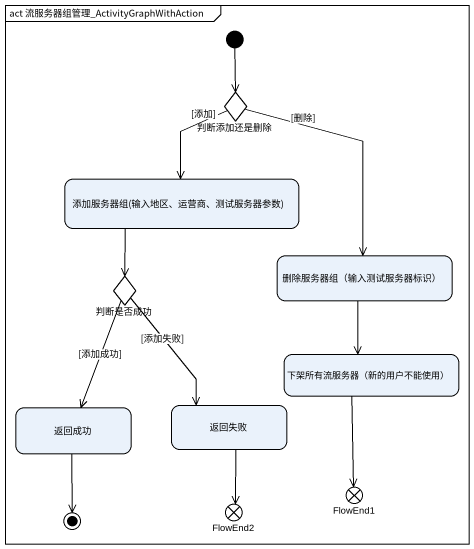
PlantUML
@startuml
mainframe act 流服务器组管理_ActivityGraphWithAction
hide empty description
state 判断添加还是删除 <<choice>>
state "添加服务器组(输入地区、运营商、测试服务器参数)" as 添加服务器组_输入地区_运营商_测试服务器参数
state "删除服务器组（输入测试服务器标识）" as 删除服务器组_输入测试服务器标识
state 判断是否成功 <<choice>>
state "下架所有流服务器（新的用户不能使用）" as 下架所有流服务器_新的用户不能使用
state 返回成功
state 返回失败
state FlowEnd2 <<end>>
state FlowEnd1 <<end>>
[*] --> 判断添加还是删除
判断添加还是删除 --> 添加服务器组_输入地区_运营商_测试服务器参数 : [添加]
判断添加还是删除 --> 删除服务器组_输入测试服务器标识 : [删除]
添加服务器组_输入地区_运营商_测试服务器参数 --> 判断是否成功
删除服务器组_输入测试服务器标识 --> 下架所有流服务器_新的用户不能使用
判断是否成功 --> 返回成功 : [添加成功]
判断是否成功 --> 返回失败 : [添加失败]
下架所有流服务器_新的用户不能使用 --> FlowEnd1
返回失败 --> FlowEnd2
返回成功 --> [*]
@enduml
